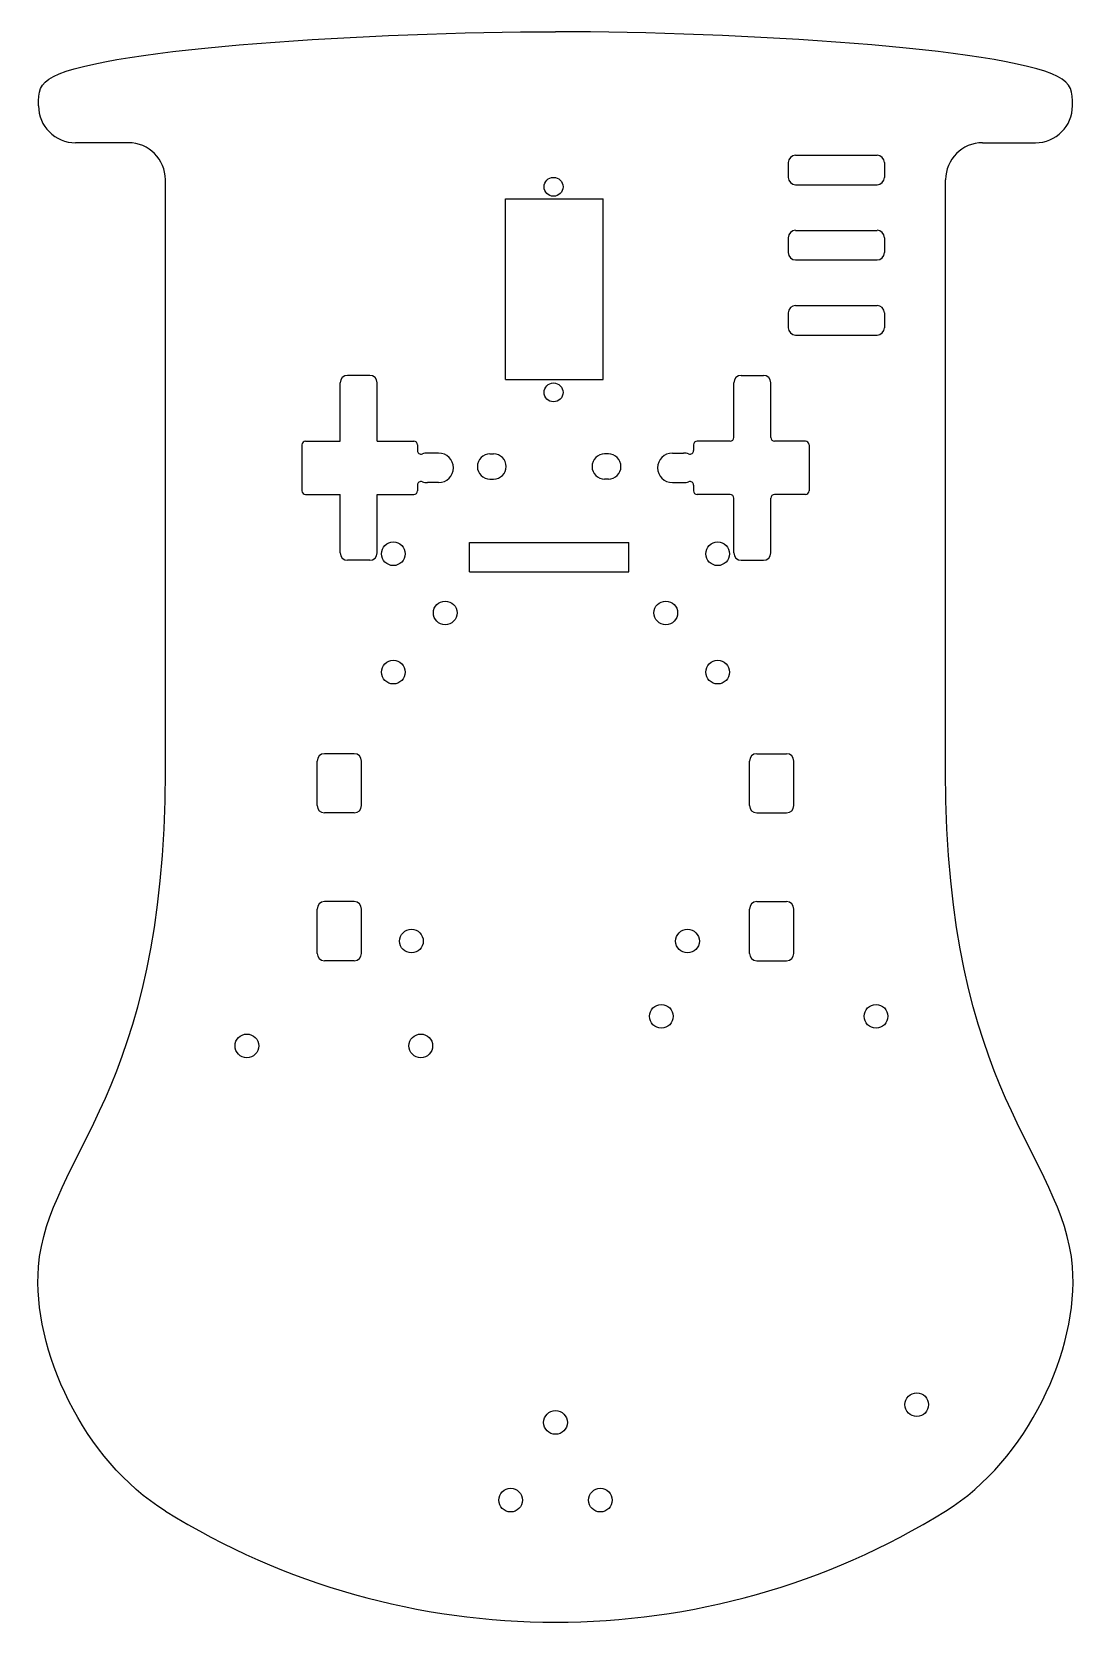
# Model space of a CAD drawing. Extents: x -2.79 to 2.79, y -3.48 to 4.98.
import ezdxf

# ---------------------------------------------------------------- set-up
doc = ezdxf.new("R2010")
doc.units = 0
doc.header["$MEASUREMENT"] = 0
doc.layers.add('VISIBLE', color=7, linetype='CONTINUOUS')

msp = doc.modelspace()

# ---------------------------------------------------------------- linework, layer by layer
at = {"layer": 'VISIBLE'}
for p, q in [((-2.2719, 4.3917), (-2.5531, 4.3917)), ((1.2771, 4.3256), (1.7102, 4.3256)), ((2.2719, 4.3917), (2.5531, 4.3917)), ((1.2378, 4.2863), (1.2378, 4.2075)), ((1.7496, 4.2863), (1.7496, 4.2075)), ((-2.075, 1.0458), (-2.075, 4.1949)), ((1.2771, 4.1682), (1.7102, 4.1682)), ((2.075, 1.0458), (2.075, 4.1949)), ((-0.2662, 3.1319), (-0.2662, 4.0926)), ((-0.2662, 4.0926), (0.2535, 4.0926)), ((0.2535, 3.1319), (0.2535, 4.0926)), ((1.2771, 3.9256), (1.7102, 3.9256)), ((1.2378, 3.8863), (1.2378, 3.8075)), ((1.7496, 3.8863), (1.7496, 3.8075)), ((1.2771, 3.7682), (1.7102, 3.7682)), ((1.2378, 3.4863), (1.2378, 3.4075)), ((1.2771, 3.5256), (1.7102, 3.5256)), ((1.7496, 3.4863), (1.7496, 3.4075)), ((1.2771, 3.3682), (1.7102, 3.3682)), ((-0.9879, 3.1537), (-1.106, 3.1537)), ((-0.2662, 3.1319), (0.2535, 3.1319)), ((0.9879, 3.1537), (1.106, 3.1537)), ((-1.1454, 2.8033), (-1.1454, 3.1144)), ((-0.9485, 2.8033), (-0.9485, 3.1144)), ((0.9485, 2.823), (0.9485, 3.1144)), ((1.1454, 2.823), (1.1454, 3.1144)), ((-1.3289, 2.8033), (-1.1454, 2.8033)), ((-0.9485, 2.8033), (-0.7541, 2.8033)), ((0.9288, 2.8033), (0.7541, 2.8033)), ((1.3289, 2.8033), (1.1651, 2.8033)), ((-1.3486, 2.7837), (-1.3486, 2.5396)), ((-0.7344, 2.7837), (-0.7344, 2.754)), ((-0.6219, 2.7404), (-0.6809, 2.7404)), ((-0.3488, 2.7354), (-0.3292, 2.7354)), ((0.2811, 2.7354), (0.2614, 2.7354)), ((0.6219, 2.7404), (0.6809, 2.7404)), ((0.7344, 2.7837), (0.7344, 2.754)), ((1.3486, 2.7837), (1.3486, 2.5396)), ((-0.7344, 2.5692), (-0.7344, 2.5396)), ((-0.6219, 2.5829), (-0.6809, 2.5829)), ((-0.3488, 2.6016), (-0.3292, 2.6016)), ((0.2811, 2.6016), (0.2614, 2.6016)), ((0.6219, 2.5829), (0.6809, 2.5829)), ((0.7344, 2.5692), (0.7344, 2.5396)), ((-1.3289, 2.5199), (-1.1454, 2.5199)), ((-1.1454, 2.2089), (-1.1454, 2.5199)), ((-0.9485, 2.5199), (-0.7541, 2.5199)), ((-0.9485, 2.2089), (-0.9485, 2.5199)), ((0.9288, 2.5199), (0.7541, 2.5199)), ((0.9485, 2.2089), (0.9485, 2.5002)), ((1.1454, 2.2089), (1.1454, 2.5002)), ((1.3289, 2.5199), (1.1651, 2.5199)), ((-0.4571, 2.1075), (-0.4571, 2.265)), ((-0.4571, 2.265), (0.3894, 2.265)), ((0.3894, 2.1075), (0.3894, 2.265)), ((-0.9879, 2.1695), (-1.106, 2.1695)), ((0.9879, 2.1695), (1.106, 2.1695)), ((-0.4571, 2.1075), (0.3894, 2.1075)), ((-1.2679, 0.8646), (-1.2679, 1.1009)), ((-1.0711, 1.1402), (-1.2285, 1.1402)), ((-1.0317, 0.8646), (-1.0317, 1.1009)), ((1.0317, 0.8646), (1.0317, 1.1009)), ((1.0711, 1.1402), (1.2285, 1.1402)), ((1.2679, 0.8646), (1.2679, 1.1009)), ((-1.0711, 0.8253), (-1.2285, 0.8253)), ((1.0711, 0.8253), (1.2285, 0.8253)), ((-1.0711, 0.3528), (-1.2285, 0.3528)), ((1.0711, 0.3528), (1.2285, 0.3528)), ((-1.2679, 0.0772), (-1.2679, 0.3135)), ((-1.0317, 0.0772), (-1.0317, 0.3135)), ((1.0317, 0.0772), (1.0317, 0.3135)), ((1.2679, 0.0772), (1.2679, 0.3135)), ((-1.0711, 0.0379), (-1.2285, 0.0379)), ((1.0711, 0.0379), (1.2285, 0.0379))]:
    msp.add_line(p, q, dxfattribs=at)
for centre, radius in [((-0.0103, 4.1575), 0.0502), ((-0.0103, 3.063), 0.0502), ((-0.8624, 2.2043), 0.063), ((0.8624, 2.2043), 0.063), ((-0.5868, 1.8893), 0.063), ((0.5868, 1.8893), 0.063), ((-0.8624, 1.5743), 0.063), ((0.8624, 1.5743), 0.063), ((-0.7664, 0.1429), 0.063), ((0.7021, 0.1429), 0.063), ((0.5631, -0.2576), 0.063), ((1.7049, -0.2576), 0.063), ((-1.6416, -0.4151), 0.063), ((-0.7164, -0.4151), 0.063), ((1.9214, -2.3245), 0.063), ((0, -2.4193), 0.063), ((-0.2387, -2.8327), 0.063), ((0.2387, -2.8327), 0.063)]:
    msp.add_circle(centre, radius, dxfattribs=at)
for centre, radius, start, end in [((-2.5531, 4.5886), 0.1969, 180, 270), ((2.5531, 4.5886), 0.1969, 270, 0), ((-2.2719, 4.1949), 0.1969, 0, 90), ((1.2771, 4.2863), 0.0394, 90, 180), ((1.7102, 4.2863), 0.0394, 0, 90), ((2.2719, 4.1949), 0.1969, 90, 180), ((1.2771, 4.2075), 0.0394, 180, 270), ((1.7102, 4.2075), 0.0394, 270, 0), ((1.2771, 3.8863), 0.0394, 90, 180), ((1.7102, 3.8863), 0.0394, 0, 90), ((1.2771, 3.8075), 0.0394, 180, 270), ((1.7102, 3.8075), 0.0394, 270, 0), ((1.2771, 3.4863), 0.0394, 90, 180), ((1.7102, 3.4863), 0.0394, 0, 90), ((1.2771, 3.4075), 0.0394, 180, 270), ((1.7102, 3.4075), 0.0394, 270, 0), ((-1.106, 3.1144), 0.0394, 90, 180), ((-0.9879, 3.1144), 0.0394, 0, 90), ((0.9879, 3.1144), 0.0394, 90, 180), ((1.106, 3.1144), 0.0394, 0, 90), ((-1.3289, 2.7837), 0.0197, 90, 180), ((-0.7541, 2.7837), 0.0197, 0, 90), ((0.7541, 2.7837), 0.0197, 90, 180), ((0.9288, 2.823), 0.0197, 270, 0), ((1.1651, 2.823), 0.0197, 180, 270), ((1.3289, 2.7837), 0.0197, 0, 90), ((-0.7148, 2.754), 0.0197, 180, 290.12076), ((-0.6809, 2.6616), 0.0787, 90, 110.12076), ((-0.6219, 2.6616), 0.0787, 270, 90), ((-0.3488, 2.6685), 0.0669, 90, 270), ((-0.3292, 2.6685), 0.0669, 270, 90), ((0.2614, 2.6685), 0.0669, 90, 270), ((0.2811, 2.6685), 0.0669, 270, 90), ((0.6219, 2.6616), 0.0787, 90, 270), ((0.6809, 2.6616), 0.0787, 69.87924, 90), ((0.7148, 2.754), 0.0197, 249.87924, 0), ((-1.3289, 2.5396), 0.0197, 180, 270), ((-0.7541, 2.5396), 0.0197, 270, 0), ((-0.7148, 2.5692), 0.0197, 69.87924, 180), ((-0.6809, 2.6616), 0.0787, 249.87924, 270), ((0.6809, 2.6616), 0.0787, 270, 290.12076), ((0.7148, 2.5692), 0.0197, 0, 110.12076), ((0.7541, 2.5396), 0.0197, 180, 270), ((1.3289, 2.5396), 0.0197, 270, 0), ((0.9288, 2.5002), 0.0197, 0, 90), ((1.1651, 2.5002), 0.0197, 90, 180), ((-1.106, 2.2089), 0.0394, 180, 270), ((-0.9879, 2.2089), 0.0394, 270, 0), ((0.9879, 2.2089), 0.0394, 180, 270), ((1.106, 2.2089), 0.0394, 270, 0), ((-1.2285, 1.1009), 0.0394, 90, 180), ((-1.0711, 1.1009), 0.0394, 0, 90), ((1.0711, 1.1009), 0.0394, 90, 180), ((1.2285, 1.1009), 0.0394, 0, 90), ((-1.2285, 0.8646), 0.0394, 180, 270), ((-1.0711, 0.8646), 0.0394, 270, 0), ((1.0711, 0.8646), 0.0394, 180, 270), ((1.2285, 0.8646), 0.0394, 270, 0), ((-1.2285, 0.3135), 0.0394, 90, 180), ((-1.0711, 0.3135), 0.0394, 0, 90), ((1.0711, 0.3135), 0.0394, 90, 180), ((1.2285, 0.3135), 0.0394, 0, 90), ((-1.2285, 0.0772), 0.0394, 180, 270), ((-1.0711, 0.0772), 0.0394, 270, 0), ((1.0711, 0.0772), 0.0394, 180, 270), ((1.2285, 0.0772), 0.0394, 270, 0), ((0, 0.4554), 3.9377, 238.19975, 301.80025)]:
    msp.add_arc(centre, radius, start, end, dxfattribs=at)
for points, knots in [([(-2.75, 4.5886), (-2.75, 4.6632), (-2.733, 4.8742), (-0.9706, 4.9823), (0, 4.9823)], [0, 0, 0, 0, 0.203605, 1, 1, 1, 1]), ([(2.75, 4.5886), (2.75, 4.6632), (2.733, 4.8742), (0.9706, 4.9823), (0, 4.9823)], [0, 0, 0, 0, 0.203605, 1, 1, 1, 1]), ([(-2.075, -2.8912), (-2.51, -2.6215), (-3.1611, -1.2264), (-2.075, -0.6737), (-2.075, 1.0458)], [0, 0, 0, 0, 0.423081, 1, 1, 1, 1]), ([(2.075, -2.8912), (2.51, -2.6215), (3.1611, -1.2264), (2.075, -0.6737), (2.075, 1.0458)], [0, 0, 0, 0, 0.423081, 1, 1, 1, 1])]:
    msp.add_open_spline(points, degree=3, knots=knots, dxfattribs=at)

doc.saveas('drawing.dxf')
